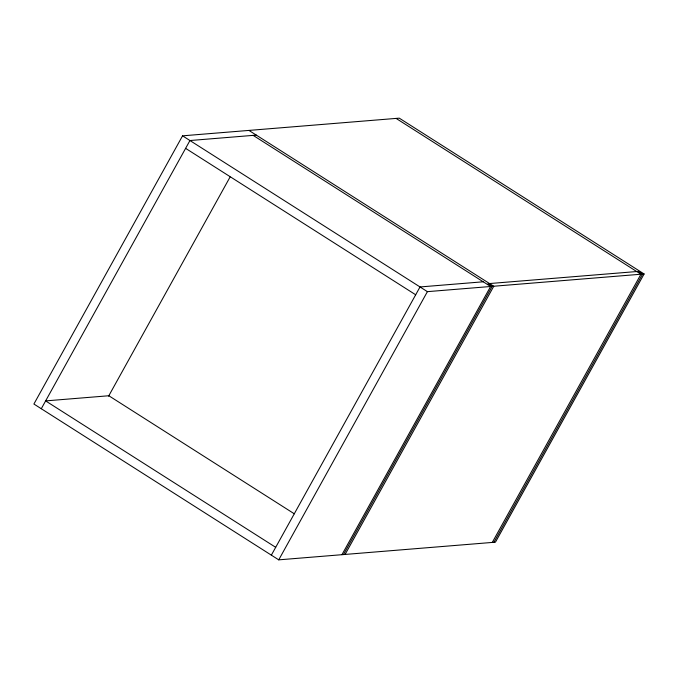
<?xml version="1.0" encoding="UTF-8"?>
<svg xmlns="http://www.w3.org/2000/svg" width="678" height="678" viewBox="0 0 678 678"><rect width="100%" height="100%" fill="white"/><g stroke="black" fill="none" stroke-linecap="round" stroke-linejoin="round"><path stroke-width="1.02" d="M182.56 135.829L33.9 404.029L278.743 559.85L495.44 542.171L644.1 273.971L399.257 118.15L182.56 135.829L427.403 291.65L644.1 273.971M41.29 408.724L189.95 140.532L256.318 135.117M108.59 396.172L230.088 176.992M271.353 555.146L420.021 286.955L483.219 281.794M278.743 559.85L427.403 291.65M341.941 554.697L490.609 286.497L253.157 135.371M343.475 554.57L492.143 286.37L487.923 283.684L638.345 271.412L642.566 274.098L493.898 542.298M345.102 554.435L493.77 286.243L248.928 130.413M492.279 542.434L640.939 274.234L396.096 118.404M185.619 148.355L415.682 294.777M294.303 513.797L108.827 395.749L45.621 400.901L275.692 547.324"/></g></svg>
